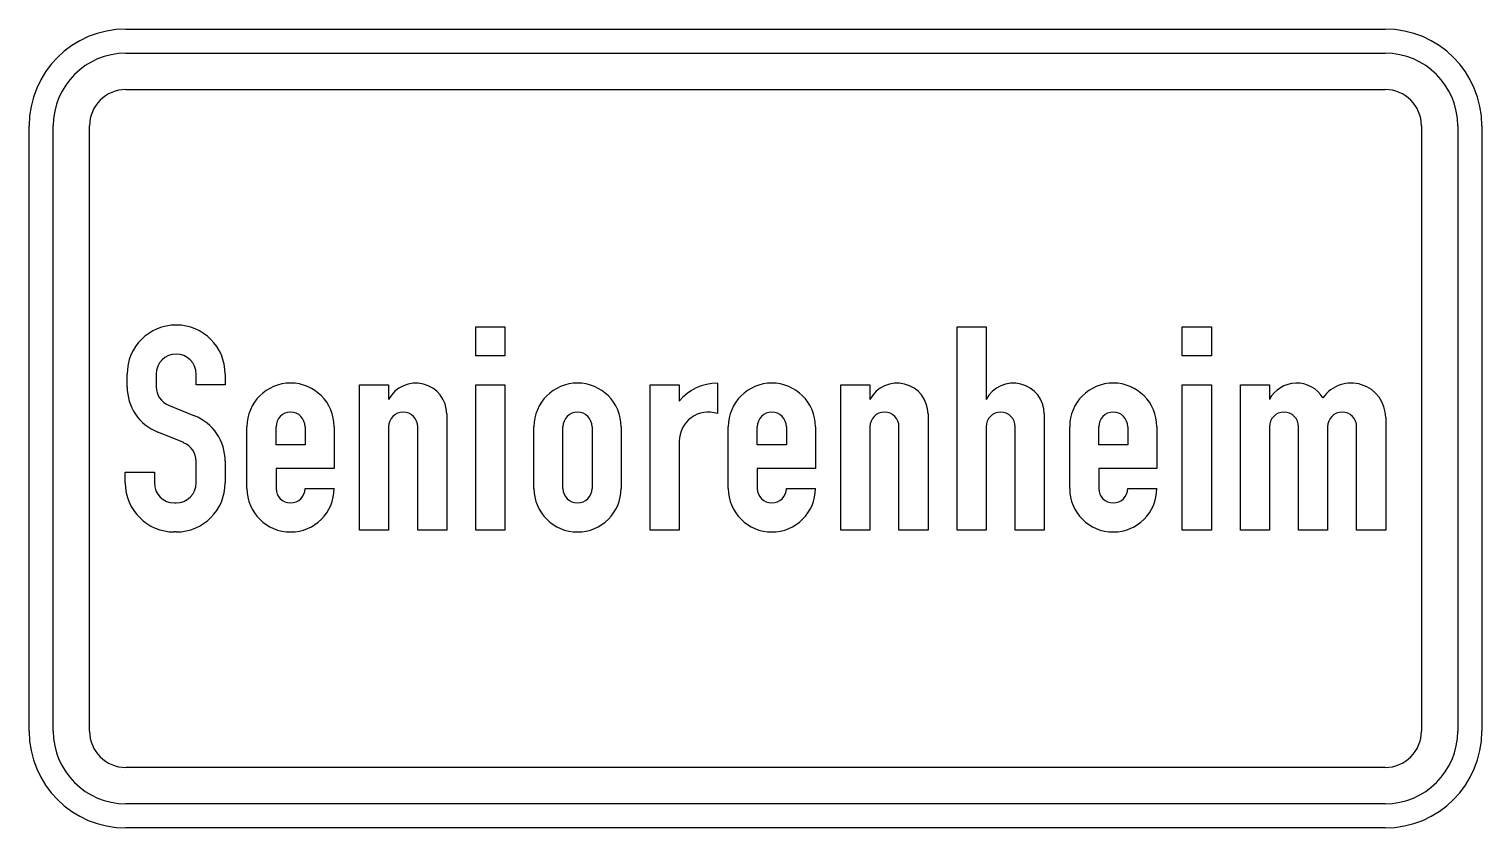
# Model space of a CAD drawing. Extents: x 0 to 600, y 0 to 330.
import ezdxf

# ---------------------------------------------------------------- set-up
doc = ezdxf.new("R2010")
doc.units = 0
doc.header["$LTSCALE"] = 25
doc.linetypes.add('AUSGEZOGEN', pattern=[0])
doc.layers.get('0').update_dxf_attribs({"linetype": 'AUSGEZOGEN'})

msp = doc.modelspace()

# ---------------------------------------------------------------- linework, layer by layer
for p, q in [((40, 330), (560, 330)), ((40, 320), (560, 320)), ((40, 305), (560, 305)), ((0, 40), (0, 290)), ((10, 40), (10, 290)), ((25, 40), (25, 290)), ((575, 290), (575, 40)), ((590, 290), (590, 40)), ((600, 290), (600, 40)), ((184.5, 195), (184.5, 207)), ((184.5, 207), (196.5, 207)), ((196.5, 207), (196.5, 195)), ((383.25, 123), (383.25, 207)), ((383.25, 207), (395.25, 207)), ((395.25, 207), (395.25, 177)), ((476.25, 195), (476.25, 207)), ((476.25, 207), (488.25, 207)), ((488.25, 207), (488.25, 195)), ((196.5, 195), (184.5, 195)), ((488.25, 195), (476.25, 195)), ((40.5, 182.25), (40.5, 187.5)), ((52.5, 187.5), (52.5, 182.25)), ((69, 183), (69, 187.5)), ((81, 187.5), (81, 183)), ((81, 183), (69, 183)), ((136.5, 123), (136.5, 183)), ((136.5, 183), (148.5, 183)), ((148.5, 183), (148.5, 177)), ((184.5, 123), (184.5, 183)), ((184.5, 183), (196.5, 183)), ((196.5, 183), (196.5, 123)), ((256.5, 123), (256.5, 183)), ((256.5, 183), (268.5, 183)), ((268.5, 183), (268.5, 176.23)), ((284.25, 183.75), (284.25, 171.15)), ((335.25, 123), (335.25, 183)), ((335.25, 183), (347.25, 183)), ((347.25, 183), (347.25, 177)), ((476.25, 123), (476.25, 183)), ((476.25, 183), (488.25, 183)), ((488.25, 183), (488.25, 123)), ((500.25, 123), (500.25, 183)), ((500.25, 183), (512.25, 183)), ((512.25, 183), (512.25, 177)), ((57.65, 174.6), (68.35, 170.27)), ((534.35, 177.7), (534.35, 177.7)), ((172.5, 171), (172.5, 123)), ((371.25, 171), (371.25, 123)), ((419.25, 171), (419.25, 123)), ((560.25, 169.5), (560.25, 123)), ((63.85, 159.15), (53.15, 163.48)), ((90, 140.25), (90, 165.75)), ((102, 158.25), (102, 165.75)), ((114, 165.75), (114, 158.25)), ((126, 165.75), (126, 148.5)), ((148.5, 165.75), (148.5, 123)), ((160.5, 123), (160.5, 165.75)), ((208.5, 140.25), (208.5, 165.75)), ((220.5, 140.25), (220.5, 165.75)), ((232.5, 165.75), (232.5, 140.25)), ((244.5, 165.75), (244.5, 140.25)), ((288.75, 140.25), (288.75, 165.75)), ((300.75, 158.25), (300.75, 165.75)), ((312.75, 165.75), (312.75, 158.25)), ((324.75, 165.75), (324.75, 148.5)), ((347.25, 165.75), (347.25, 123)), ((359.25, 123), (359.25, 165.75)), ((395.25, 165.75), (395.25, 123)), ((407.25, 123), (407.25, 165.75)), ((429.75, 140.25), (429.75, 165.75)), ((441.75, 158.25), (441.75, 165.75)), ((453.75, 165.75), (453.75, 158.25)), ((465.75, 165.75), (465.75, 148.5)), ((512.25, 165.75), (512.25, 123)), ((524.25, 123), (524.25, 165.75)), ((536.25, 165.75), (536.25, 123)), ((548.25, 123), (548.25, 165.75)), ((114, 158.25), (102, 158.25)), ((268.5, 159.75), (268.5, 123)), ((312.75, 158.25), (300.75, 158.25)), ((453.75, 158.25), (441.75, 158.25)), ((69, 142.5), (69, 151.5)), ((81, 151.5), (81, 142.5)), ((39.75, 147), (51.75, 147)), ((39.75, 142.5), (39.75, 147)), ((51.75, 147), (51.75, 142.5)), ((126, 148.5), (102, 148.5)), ((102, 148.5), (102, 140.25)), ((324.75, 148.5), (300.75, 148.5)), ((300.75, 148.5), (300.75, 140.25)), ((465.75, 148.5), (441.75, 148.5)), ((441.75, 148.5), (441.75, 140.25)), ((114, 140.25), (126, 140.25)), ((312.75, 140.25), (324.75, 140.25)), ((453.75, 140.25), (465.75, 140.25)), ((60, 134.25), (60.75, 134.25)), ((60.75, 122.25), (60, 122.25)), ((148.5, 123), (136.5, 123)), ((172.5, 123), (160.5, 123)), ((196.5, 123), (184.5, 123)), ((268.5, 123), (256.5, 123)), ((347.25, 123), (335.25, 123)), ((371.25, 123), (359.25, 123)), ((395.25, 123), (383.25, 123)), ((419.25, 123), (407.25, 123)), ((488.25, 123), (476.25, 123)), ((512.25, 123), (500.25, 123)), ((536.25, 123), (524.25, 123)), ((560.25, 123), (548.25, 123)), ((560, 25), (40, 25)), ((560, 10), (40, 10)), ((560, 0), (40, 0))]:
    msp.add_line(p, q)
for centre, radius, start, end in [((40, 290), 40, 90, 180), ((560, 290), 40, 0, 90), ((40, 290), 30, 90, 180), ((560, 290), 30, 0, 90), ((40, 290), 15, 90, 180), ((560, 290), 15, 0, 90), ((60.75, 187.5), 20.25, 0, 180), ((60.75, 187.5), 8.25, 0, 180), ((60.75, 182.25), 20.25, 180, 247.9458), ((60.75, 182.25), 8.25, 180, 247.9458), ((108, 165.75), 18, 0, 180), ((159.75, 171), 12.75, 0, 151.92751), ((226.5, 165.75), 18, 0, 180), ((284.25, 163.5), 20.25, 90, 141.05756), ((306.75, 165.75), 18, 0, 180), ((358.5, 171), 12.75, 0, 151.92751), ((406.5, 171), 12.75, 0, 151.92751), ((447.75, 165.75), 18, 0, 180), ((523.5, 171), 12.75, 31.70919, 151.92751), ((546, 169.5), 14.25, 0, 144.86226), ((60.75, 151.5), 20.25, 0, 67.9458), ((108, 165.75), 6, 0, 180), ((154.5, 165.75), 6, 0, 180), ((226.5, 165.75), 6, 0, 180), ((280.5, 159.75), 12, 71.79, 180), ((306.75, 165.75), 6, 0, 180), ((353.25, 165.75), 6, 0, 180), ((401.25, 165.75), 6, 0, 180), ((447.75, 165.75), 6, 0, 180), ((518.25, 165.75), 6, 0, 180), ((542.25, 165.75), 6, 0, 180), ((60.75, 151.5), 8.25, 0, 67.9458), ((60, 142.5), 20.25, 180, 270), ((60, 142.5), 8.25, 180, 270), ((60.75, 142.5), 8.25, 270, 360), ((60.75, 142.5), 20.25, 270, 360), ((108, 140.25), 18, 180, 360), ((108, 140.25), 6, 180, 360), ((226.5, 140.25), 18, 180, 360), ((226.5, 140.25), 6, 180, 360), ((306.75, 140.25), 18, 180, 360), ((306.75, 140.25), 6, 180, 360), ((447.75, 140.25), 18, 180, 360), ((447.75, 140.25), 6, 180, 360), ((40, 40), 40, 180, 270), ((40, 40), 30, 180, 270), ((40, 40), 15, 180, 270), ((560, 40), 40, 270, 360), ((560, 40), 30, 270, 360), ((560, 40), 15, 270, 360)]:
    msp.add_arc(centre, radius, start, end)

doc.saveas('drawing.dxf')
